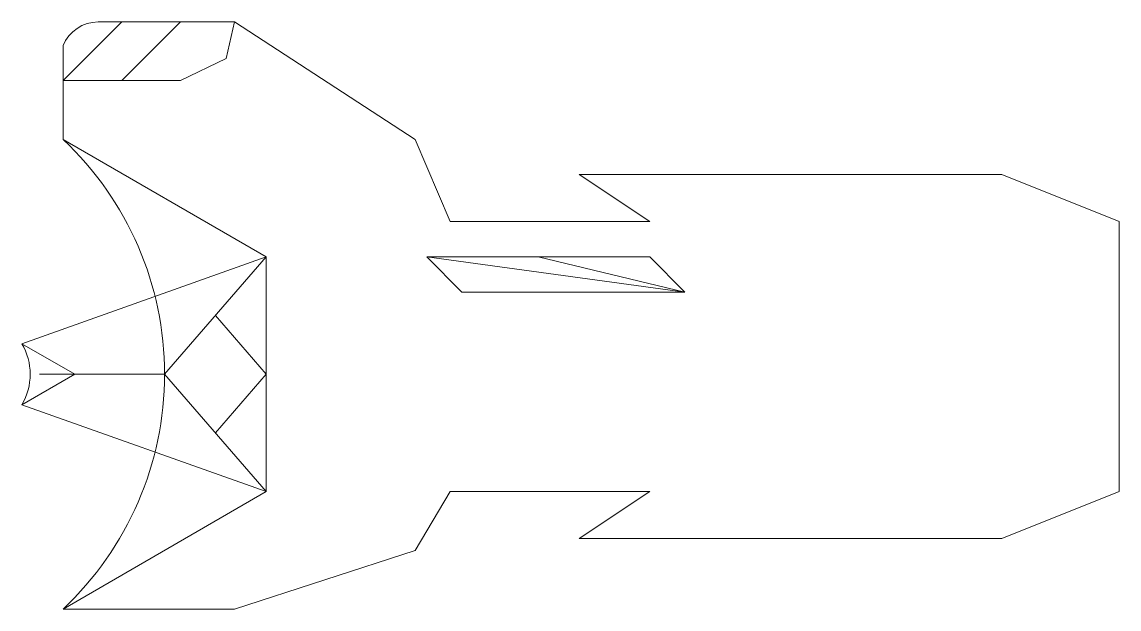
# Model space of a CAD drawing. Header units: millimetres. Extents: x -0.35 to 9, y 2 to 7.
import ezdxf

# ---------------------------------------------------------------- set-up
doc = ezdxf.new("R2010")
doc.units = ezdxf.units.MM
doc.layers.get('0').update_dxf_attribs({"lineweight": 15, "true_color": 0xffffff})
doc.layers.add('layer 1', color=7, linetype='Continuous', lineweight=9, true_color=0xffffff)
doc.layers.add('layer 2', color=7, linetype='Continuous', lineweight=5, true_color=0xffffff)

msp = doc.modelspace()

# ---------------------------------------------------------------- linework, layer by layer
for p, q in [((0.3, 7), (1.4621, 7)), ((1.4621, 7), (3, 6)), ((0, 6), (0, 6.8)), ((1.7321, 5), (0, 6)), ((3, 6), (3.3, 5.3)), ((5, 5.3), (4.4, 5.7)), ((4.4, 5.7), (8, 5.7)), ((8, 5.7), (9, 5.3)), ((3.3, 5.3), (5, 5.3)), ((9, 5.3), (9, 3)), ((1.7321, 3), (1.7321, 5)), ((0, 2), (1.7321, 3)), ((3, 2.5), (3.3, 3)), ((3.3, 3), (5, 3)), ((5, 3), (4.4, 2.6)), ((8, 2.6), (9, 3)), ((4.4, 2.6), (8, 2.6)), ((1.4621, 2), (3, 2.5)), ((1.4621, 2), (0, 2))]:
    msp.add_line(p, q)
msp.add_arc((0.2999, 6.6751), 0.3249, 89.98396, 157.39617)
at = {"layer": 'layer 1'}
for p, q in [((1.3909, 6.6883), (1.4621, 7)), ((1, 6.5), (1.3909, 6.6883)), ((0, 6.5), (1, 6.5)), ((3.1, 5), (5, 5)), ((3.1, 5), (3.4, 4.7)), ((5, 5), (5.3, 4.7)), ((3.4, 4.7), (5.3, 4.7)), ((0.1, 4), (-0.35, 4.2598)), ((-0.35, 3.7402), (0.1, 4)), ((0.866, 4), (-0.2, 4))]:
    msp.add_line(p, q, dxfattribs=at)
msp.add_arc((-1.8764, 4), 2.7424, 313.17355, 46.82645, dxfattribs=at)
at = {"layer": 'layer 2'}
for p, q in [((0.5, 7), (0, 6.5)), ((1, 7), (0.5, 6.5)), ((-0.35, 4.2598), (1.7321, 5)), ((0.866, 4), (1.7321, 5)), ((3.1, 5), (5.3, 4.7)), ((4.05, 5), (5.3, 4.7)), ((1.7321, 4), (1.299, 4.5)), ((0.866, 4), (1.7321, 3)), ((1.299, 3.5), (1.7321, 4)), ((-0.35, 3.7402), (1.7321, 3))]:
    msp.add_line(p, q, dxfattribs=at)
msp.add_arc((-0.7971, 4), 0.5171, 329.84172, 30.15828, dxfattribs=at)

doc.saveas('drawing.dxf')
